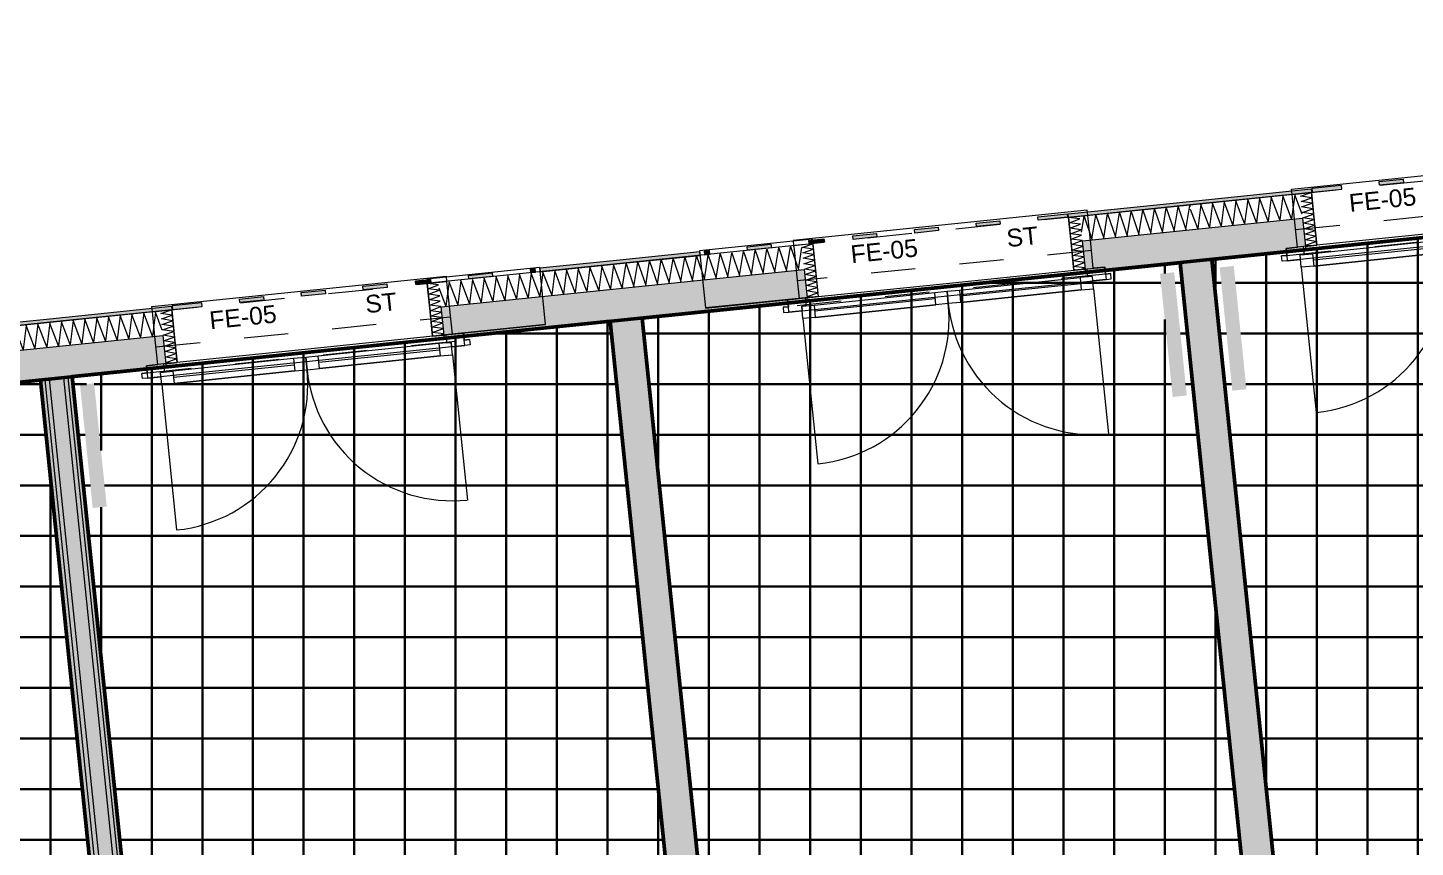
# Model space of a CAD drawing. Header units: metres. Extents: x 399 to 3028, y -427 to 863.
# Drawn here: x 752.63 to 760.46, y -326.1 to -321.47 of the extents above; entities that cross this region are included whole.
import ezdxf

# ---------------------------------------------------------------- set-up
doc = ezdxf.new("R2010")
doc.units = ezdxf.units.M
doc.linetypes.add('IMPORT-Traits plan _6_', pattern=[0.5, 0.25, -0.25])
for name, color, linetype, lineweight in [('01-Dalles_3D_Stylo_No__1', 250, 'Continuous', 9), ('01-Murs LOGTS', 250, 'Continuous', 9), ('01-Murs LOGTS_Stylo_No__1', 250, 'Continuous', 9), ('01-Murs LOGTS_Stylo_No__2', 8, 'Continuous', 9), ('01-Murs_structure', 250, 'Continuous', 9), ('01-Murs_structure_Stylo_No__1', 250, 'Continuous', 9), ('01-Murs_structure_Stylo_No__2', 8, 'Continuous', 9), ('03-Mobilier 3D_3D_Stylo_No__62', 253, 'Continuous', 9), ('06-SHAB pièces 50_Stylo_No__102', 71, 'Continuous', 50), ('AES-Charge', 5, 'Continuous', 35), ('Fenêtres ARCHICAD_Stylo_No__1', 250, 'Continuous', 9), ('Marques de fenêtre ARCHICAD_Stylo_No__1', 250, 'Continuous', 9), ('Plan De Charge - PH R_1_dwg', 8, 'Continuous', 9)]:
    doc.layers.add(name, color=color, linetype=linetype, lineweight=lineweight)
doc.styles.add('Arial', font='arial.ttf', dxfattribs={"height": 0.1})

# ---------------------------------------------------------------- blocks, each defined once
blk = doc.blocks.new('Plan De Charge - PH R_1_dwg__X237-779415-Plan De Charge - PH R_1 1_100')
at = {"layer": '01-Murs_structure_Stylo_No__2'}
blk.add_line((405.838, -322.835), (405.8579, -322.7113), dxfattribs=at)
at = {"layer": '01-Murs_structure_Stylo_No__2', "flags": 128}
for points in [[(405.1749, -322.9033), (405.1967, -322.7671), (405.2412, -322.8965)], [(405.2412, -322.8965), (405.263, -322.7603), (405.3075, -322.8896)], [(405.3075, -322.8896), (405.3293, -322.7534), (405.3738, -322.8828)], [(405.3738, -322.8828), (405.3957, -322.7466), (405.4401, -322.876)], [(405.4401, -322.876), (405.462, -322.7398), (405.5064, -322.8691)], [(405.5064, -322.8691), (405.5283, -322.7329), (405.5728, -322.8623)], [(405.5728, -322.8623), (405.5946, -322.7261), (405.6391, -322.8555)], [(405.6391, -322.8555), (405.6609, -322.7193), (405.7054, -322.8486)], [(405.7054, -322.8486), (405.7272, -322.7124), (405.7717, -322.8418)], [(405.7717, -322.8418), (405.7936, -322.7056), (405.838, -322.835)], [(404.8448, -322.9283), (404.8651, -322.8013), (404.9096, -322.9306), (404.9315, -322.7944), (404.9759, -322.9238)], [(404.9759, -322.9238), (404.9978, -322.7876), (405.0422, -322.917)], [(405.0422, -322.917), (405.0641, -322.7808), (405.1085, -322.9101)], [(405.1085, -322.9101), (405.1304, -322.7739), (405.1749, -322.9033)]]:
    blk.add_lwpolyline(points, dxfattribs=at)
blk = doc.blocks.new('Plan De Charge - PH R_1_dwg__X238-779416-Plan De Charge - PH R_1 1_100')
at = {"layer": '01-Murs_structure_Stylo_No__2', "flags": 128}
for points in [[(407.4372, -322.6236), (407.4514, -322.5348), (407.4959, -322.6642), (407.5178, -322.528), (407.5622, -322.6573)], [(407.5622, -322.6573), (407.5841, -322.5211), (407.6285, -322.6505)], [(407.6285, -322.6505), (407.6504, -322.5143), (407.6949, -322.6437)], [(407.6949, -322.6437), (407.7167, -322.5075), (407.7612, -322.6368)], [(407.7612, -322.6368), (407.783, -322.5006), (407.8275, -322.63)], [(407.8275, -322.63), (407.8493, -322.4938), (407.8938, -322.6232)], [(407.8938, -322.6232), (407.9157, -322.487), (407.9601, -322.6163)], [(407.9601, -322.6163), (407.982, -322.4801), (408.0264, -322.6095)], [(408.0264, -322.6095), (408.0483, -322.4733), (408.05, -322.4783)]]:
    blk.add_lwpolyline(points, dxfattribs=at)
blk = doc.blocks.new('Plan De Charge - PH R_1_dwg__X239-779417-Plan De Charge - PH R_1 1_100')
at = {"layer": '01-Murs_structure_Stylo_No__2', "flags": 128}
for points in [[(407.368, -322.5711), (407.4278, -322.5483), (407.3648, -322.5403)], [(407.3712, -322.6019), (407.431, -322.5791), (407.368, -322.5711)], [(407.3744, -322.6327), (407.4342, -322.6099), (407.3712, -322.6019)], [(407.3775, -322.6635), (407.4374, -322.6407), (407.3744, -322.6327)], [(407.3807, -322.6943), (407.4405, -322.6714), (407.3775, -322.6635)], [(407.3839, -322.7251), (407.4437, -322.7022), (407.3807, -322.6943)], [(407.387, -322.7559), (407.4469, -322.733), (407.3839, -322.7251)], [(407.3902, -322.7866), (407.4501, -322.7638), (407.387, -322.7559)], [(407.4309, -322.8351), (407.4564, -322.8254), (407.3934, -322.8174), (407.4532, -322.7946), (407.3902, -322.7866)]]:
    blk.add_lwpolyline(points, dxfattribs=at)
blk = doc.blocks.new('Plan De Charge - PH R_1_dwg__X240-779418-Plan De Charge - PH R_1 1_100')
at = {"layer": '01-Murs_structure_Stylo_No__2', "flags": 128}
for points in [[(405.9225, -322.72), (405.8593, -322.7099), (405.9194, -322.6893)], [(405.9257, -322.7508), (405.8625, -322.7407), (405.9225, -322.72)], [(405.9289, -322.7816), (405.8656, -322.7715), (405.9257, -322.7508)], [(405.932, -322.8124), (405.8688, -322.8023), (405.9289, -322.7816)], [(405.9352, -322.8432), (405.872, -322.8331), (405.932, -322.8124)], [(405.9384, -322.874), (405.8751, -322.8638), (405.9352, -322.8432)], [(405.9416, -322.9048), (405.8783, -322.8946), (405.9384, -322.874)], [(405.9447, -322.9356), (405.8815, -322.9254), (405.9416, -322.9048)], [(405.9147, -322.9913), (405.8878, -322.987), (405.9479, -322.9664), (405.8847, -322.9562), (405.9447, -322.9356)]]:
    blk.add_lwpolyline(points, dxfattribs=at)
blk = doc.blocks.new('Plan De Charge - PH R_1_dwg_Fenêtre châssis double 22_3-779419-Plan De Charge - PH R_1 1_100')
at = {"layer": 'Fenêtres ARCHICAD_Stylo_No__1', "linetype": 'IMPORT-Traits plan _6_'}
for p, q in [((407.4727, -322.5292), (405.8115, -322.7004)), ((407.4932, -322.7282), (405.832, -322.8993)), ((407.5722, -322.8608), (405.7817, -323.0452))]:
    blk.add_line(p, q, dxfattribs=at)
at = {"layer": 'Fenêtres ARCHICAD_Stylo_No__1'}
for p, q in [((406.7471, -322.9508), (407.4285, -322.8806)), ((407.4321, -322.9154), (406.7507, -322.9856)), ((405.9264, -323.0354), (406.6078, -322.9651)), ((406.6114, -323), (405.93, -323.0702)), ((405.864, -323.1122), (405.9485, -323.9328))]:
    blk.add_line(p, q, dxfattribs=at)
at = {"layer": 'Fenêtres ARCHICAD_Stylo_No__1', "flags": 128}
for points in [[(407.5034, -322.8276), (407.4891, -322.6884), (407.4747, -322.5491), (407.4727, -322.5292), (407.4696, -322.4994), (405.8084, -322.6705), (405.8115, -322.7004), (405.8135, -322.7203), (405.8279, -322.8595), (405.8422, -322.9988)], [(405.7776, -323.0054), (405.8422, -322.9988), (405.7776, -323.0054), (405.7817, -323.0452), (405.7776, -323.0054), (405.8771, -322.9952), (405.8817, -323.04), (405.8568, -323.0425), (405.8594, -323.0674), (405.7848, -323.0751), (407.5753, -322.8906), (407.6051, -322.8875), (407.602, -322.8577), (407.5722, -322.8608), (407.5753, -322.8906), (407.5007, -322.8983), (407.4981, -322.8734), (407.4732, -322.876), (407.4686, -322.8312), (407.5681, -322.821), (407.5722, -322.8608), (407.5681, -322.821), (407.5034, -322.8276), (407.5681, -322.821)], [(405.8771, -322.9952), (406.6728, -322.9132), (407.4686, -322.8312)], [(407.5053, -322.9431), (407.4981, -322.8734), (407.4285, -322.8806), (407.4357, -322.9502), (407.5053, -322.9431), (407.5898, -323.7637)]]:
    blk.add_lwpolyline(points, dxfattribs=at)
for points in [[(407.602, -322.8577), (407.5722, -322.8608)], [(405.9336, -323.105), (406.615, -323.0348), (406.6078, -322.9651), (406.6775, -322.958), (406.6846, -323.0276), (406.615, -323.0348)], [(406.6775, -322.958), (406.7471, -322.9508), (406.7543, -323.0204), (406.6846, -323.0276)], [(406.7543, -323.0204), (407.4357, -322.9502)], [(405.7518, -323.0483), (405.7817, -323.0452), (405.7518, -323.0483), (405.7549, -323.0782), (405.7848, -323.0751), (405.7817, -323.0452)], [(405.8568, -323.0425), (405.9264, -323.0354), (405.9336, -323.105), (405.864, -323.1122)]]:
    blk.add_lwpolyline(points, close=True, dxfattribs=at)
at = {"layer": 'Fenêtres ARCHICAD_Stylo_No__1'}
for centre, start, end in [((405.864, -323.1122), 275.88238, 5.88238), ((407.5053, -322.9431), 185.88238, 275.88238)]:
    blk.add_arc(centre, 0.825, start, end, dxfattribs=at)
blk = doc.blocks.new('Plan De Charge - PH R_1_dwg__X241-779420-Plan De Charge - PH R_1 1_100')
at = {"layer": '01-Murs_structure_Stylo_No__2'}
blk.add_line((401.6601, -323.2654), (401.616, -323.1497), dxfattribs=at)
at = {"layer": '01-Murs_structure_Stylo_No__2', "flags": 128}
for points in [[(402.2465, -323.1765), (402.2078, -323.075), (402.1907, -323.2108), (402.1415, -323.0819), (402.1243, -323.2176)], [(401.7264, -323.2586), (401.6773, -323.1297), (401.6601, -323.2654)], [(401.7928, -323.2518), (401.7436, -323.1229), (401.7264, -323.2586)], [(401.8591, -323.2449), (401.8099, -323.116), (401.7928, -323.2518)], [(401.9254, -323.2381), (401.8762, -323.1092), (401.8591, -323.2449)], [(401.9917, -323.2313), (401.9425, -323.1024), (401.9254, -323.2381)], [(402.058, -323.2244), (402.0089, -323.0955), (401.9917, -323.2313)], [(402.1243, -323.2176), (402.0752, -323.0887), (402.058, -323.2244)]]:
    blk.add_lwpolyline(points, dxfattribs=at)
blk = doc.blocks.new('Plan De Charge - PH R_1_dwg__X242-779421-Plan De Charge - PH R_1 1_100')
at = {"layer": '01-Murs_structure_Stylo_No__2'}
blk.add_line((403.8485, -323.04), (403.8106, -322.9404), dxfattribs=at)
at = {"layer": '01-Murs_structure_Stylo_No__2', "flags": 128}
for points in [[(404.4454, -322.9785), (404.3962, -322.8496), (404.3791, -322.9853)], [(404.5117, -322.9716), (404.4625, -322.8427), (404.4454, -322.9785)], [(404.578, -322.9648), (404.5288, -322.8359), (404.5117, -322.9716)], [(404.6443, -322.958), (404.5952, -322.8291), (404.578, -322.9648)], [(404.7106, -322.9511), (404.6615, -322.8222), (404.6443, -322.958)], [(404.8446, -322.9269), (404.8433, -322.9375), (404.7941, -322.8086), (404.777, -322.9443), (404.7278, -322.8154), (404.7106, -322.9511)], [(403.9149, -323.0331), (403.8657, -322.9042), (403.8485, -323.04)], [(403.9812, -323.0263), (403.932, -322.8974), (403.9149, -323.0331)], [(404.0475, -323.0195), (403.9983, -322.8906), (403.9812, -323.0263)], [(404.1138, -323.0126), (404.0646, -322.8837), (404.0475, -323.0195)], [(404.1801, -323.0058), (404.131, -322.8769), (404.1138, -323.0126)], [(404.2464, -322.999), (404.1973, -322.8701), (404.1801, -323.0058)], [(404.3128, -322.9921), (404.2636, -322.8632), (404.2464, -322.999)], [(404.3791, -322.9853), (404.3299, -322.8564), (404.3128, -322.9921)]]:
    blk.add_lwpolyline(points, dxfattribs=at)
blk = doc.blocks.new('Plan De Charge - PH R_1_dwg__X243-779422-Plan De Charge - PH R_1 1_100')
at = {"layer": '01-Murs_structure_Stylo_No__2', "flags": 128}
for points in [[(402.3017, -323.0931), (402.2385, -323.0829), (402.2985, -323.0623)], [(402.3049, -323.1239), (402.2416, -323.1137), (402.3017, -323.0931)], [(402.308, -323.1547), (402.2448, -323.1445), (402.3049, -323.1239)], [(402.3112, -323.1855), (402.248, -323.1753), (402.308, -323.1547)], [(402.3144, -323.2163), (402.2511, -323.2061), (402.3112, -323.1855)], [(402.3176, -323.247), (402.2543, -323.2369), (402.3144, -323.2163)], [(402.3207, -323.2778), (402.2575, -323.2677), (402.3176, -323.247)], [(402.3239, -323.3086), (402.2607, -323.2985), (402.3207, -323.2778)], [(402.2939, -323.3644), (402.267, -323.3601), (402.3271, -323.3394), (402.2638, -323.3293), (402.3239, -323.3086)]]:
    blk.add_lwpolyline(points, dxfattribs=at)
blk = doc.blocks.new('Plan De Charge - PH R_1_dwg__X244-779423-Plan De Charge - PH R_1 1_100')
at = {"layer": '01-Murs_structure_Stylo_No__2', "flags": 128}
for points in [[(403.7472, -322.9442), (403.807, -322.9213), (403.744, -322.9134)], [(403.7503, -322.975), (403.8102, -322.9521), (403.7472, -322.9442)], [(403.7535, -323.0057), (403.8134, -322.9829), (403.7503, -322.975)], [(403.7567, -323.0365), (403.8165, -323.0137), (403.7535, -323.0057)], [(403.7599, -323.0673), (403.8197, -323.0445), (403.7567, -323.0365)], [(403.763, -323.0981), (403.8229, -323.0753), (403.7599, -323.0673)], [(403.7662, -323.1289), (403.826, -323.1061), (403.763, -323.0981)], [(403.7694, -323.1597), (403.8292, -323.1369), (403.7662, -323.1289)], [(403.8101, -323.2082), (403.8356, -323.1984), (403.7726, -323.1905), (403.8324, -323.1677), (403.7694, -323.1597)]]:
    blk.add_lwpolyline(points, dxfattribs=at)
blk = doc.blocks.new('Plan De Charge - PH R_1_dwg_Fenêtre châssis double 22_3-779424-Plan De Charge - PH R_1 1_100')
at = {"layer": 'Fenêtres ARCHICAD_Stylo_No__1', "linetype": 'IMPORT-Traits plan _6_'}
for p, q in [((402.1907, -323.0734), (403.8519, -322.9023)), ((402.2112, -323.2724), (403.8724, -323.1012)), ((402.1608, -323.4183), (403.9514, -323.2338))]:
    blk.add_line(p, q, dxfattribs=at)
at = {"layer": 'Fenêtres ARCHICAD_Stylo_No__1'}
for p, q in [((403.8076, -323.2536), (403.1263, -323.3239)), ((403.1298, -323.3587), (403.8112, -323.2885)), ((403.8844, -323.3161), (403.969, -324.1368)), ((402.987, -323.3382), (402.3056, -323.4084)), ((402.3092, -323.4432), (402.9906, -323.373))]:
    blk.add_line(p, q, dxfattribs=at)
at = {"layer": 'Fenêtres ARCHICAD_Stylo_No__1', "flags": 128}
for points in [[(402.2214, -323.3718), (402.2071, -323.2326), (402.1927, -323.0933), (402.1907, -323.0734), (402.1876, -323.0436), (403.8488, -322.8724), (403.8519, -322.9023), (403.8539, -322.9222), (403.8683, -323.0614), (403.8826, -323.2007)], [(403.9473, -323.194), (403.8826, -323.2007), (403.9473, -323.194), (403.9514, -323.2338), (403.9473, -323.194), (403.8478, -323.2043), (403.8524, -323.249), (403.8773, -323.2465), (403.8798, -323.2713), (403.9544, -323.2637), (402.1639, -323.4481), (402.1341, -323.4512), (402.131, -323.4214), (402.1608, -323.4183), (402.1639, -323.4481), (402.2385, -323.4404), (402.236, -323.4156), (402.2608, -323.413), (402.2562, -323.3683), (402.1567, -323.3785), (402.1608, -323.4183), (402.1567, -323.3785), (402.2214, -323.3718), (402.1567, -323.3785)], [(403.8478, -323.2043), (403.052, -323.2863), (402.2562, -323.3683)], [(402.2431, -323.4852), (402.236, -323.4156), (402.3056, -323.4084), (402.3128, -323.478), (402.2431, -323.4852), (402.3277, -324.3059)]]:
    blk.add_lwpolyline(points, dxfattribs=at)
for points in [[(403.9812, -323.2307), (403.9514, -323.2338), (403.9812, -323.2307), (403.9843, -323.2606), (403.9544, -323.2637), (403.9514, -323.2338)], [(403.8773, -323.2465), (403.8076, -323.2536), (403.8148, -323.3233), (403.8844, -323.3161)], [(403.0566, -323.331), (402.987, -323.3382), (402.9942, -323.4078), (403.0638, -323.4007)], [(403.8148, -323.3233), (403.1334, -323.3935), (403.1263, -323.3239), (403.0566, -323.331), (403.0638, -323.4007), (403.1334, -323.3935)], [(402.131, -323.4214), (402.1608, -323.4183)], [(402.9942, -323.4078), (402.3128, -323.478)]]:
    blk.add_lwpolyline(points, close=True, dxfattribs=at)
at = {"layer": 'Fenêtres ARCHICAD_Stylo_No__1'}
for centre, start, end in [((402.2431, -323.4852), 275.88238, 5.88238), ((403.8844, -323.3161), 185.88238, 275.88238)]:
    blk.add_arc(centre, 0.825, start, end, dxfattribs=at)
blk = doc.blocks.new('Plan De Charge - PH R_1_dwg__X249-779430-Plan De Charge - PH R_1 1_100')
at = {"layer": '01-Murs_structure_Stylo_No__2'}
blk.add_line((408.0927, -322.6027), (408.0517, -322.4952), dxfattribs=at)
at = {"layer": '01-Murs_structure_Stylo_No__2', "flags": 128}
for points in [[(408.2917, -322.5822), (408.2425, -322.4533), (408.2254, -322.589)], [(408.358, -322.5753), (408.3088, -322.4465), (408.2917, -322.5822)], [(408.4243, -322.5685), (408.3752, -322.4396), (408.358, -322.5753)], [(408.4906, -322.5617), (408.4415, -322.4328), (408.4243, -322.5685)], [(408.557, -322.5549), (408.5078, -322.426), (408.4906, -322.5617)], [(408.6823, -322.5221), (408.6404, -322.4123), (408.6233, -322.548), (408.5741, -322.4191), (408.557, -322.5549)], [(408.1591, -322.5958), (408.1099, -322.467), (408.0927, -322.6027)], [(408.2254, -322.589), (408.1762, -322.4601), (408.1591, -322.5958)]]:
    blk.add_lwpolyline(points, dxfattribs=at)
blk = doc.blocks.new('Plan De Charge - PH R_1_dwg__X251-779432-Plan De Charge - PH R_1 1_100')
at = {"layer": '01-Murs_structure_Stylo_No__2', "flags": 128}
for points in [[(408.7366, -322.4301), (408.6733, -322.42), (408.7334, -322.3993)], [(408.7398, -322.4609), (408.6765, -322.4508), (408.7366, -322.4301)], [(408.7429, -322.4917), (408.6797, -322.4815), (408.7398, -322.4609)], [(408.7461, -322.5225), (408.6829, -322.5123), (408.7429, -322.4917)], [(408.7493, -322.5533), (408.686, -322.5431), (408.7461, -322.5225)], [(408.7524, -322.5841), (408.6892, -322.5739), (408.7493, -322.5533)], [(408.7556, -322.6149), (408.6924, -322.6047), (408.7524, -322.5841)], [(408.7588, -322.6456), (408.6955, -322.6355), (408.7556, -322.6149)], [(408.7288, -322.7014), (408.7019, -322.6971), (408.762, -322.6764), (408.6987, -322.6663), (408.7588, -322.6456)]]:
    blk.add_lwpolyline(points, dxfattribs=at)
blk = doc.blocks.new('Plan De Charge - PH R_1_dwg_Fenêtre châssis double 22_3-779434-Plan De Charge - PH R_1 1_100')
at = {"layer": 'Fenêtres ARCHICAD_Stylo_No__1', "linetype": 'IMPORT-Traits plan _6_'}
for p, q in [((408.6255, -322.4104), (410.2868, -322.2393)), ((408.646, -322.6094), (410.3073, -322.4382)), ((408.5957, -322.7553), (410.3863, -322.5708))]:
    blk.add_line(p, q, dxfattribs=at)
at = {"layer": 'Fenêtres ARCHICAD_Stylo_No__1'}
for p, q in [((410.2425, -322.5907), (409.5611, -322.6609)), ((409.4219, -322.6752), (408.7405, -322.7454)), ((409.5647, -322.6957), (410.2461, -322.6255)), ((410.3193, -322.6531), (410.4039, -323.4738)), ((408.7441, -322.7802), (409.4255, -322.71))]:
    blk.add_line(p, q, dxfattribs=at)
at = {"layer": 'Fenêtres ARCHICAD_Stylo_No__1', "flags": 128}
for points in [[(408.6563, -322.7089), (408.6419, -322.5696), (408.6276, -322.4303), (408.6255, -322.4104), (408.6225, -322.3806), (410.2837, -322.2094), (410.2868, -322.2393), (410.2888, -322.2592), (410.3032, -322.3984), (410.3175, -322.5377)], [(410.3822, -322.531), (410.3175, -322.5377), (410.3822, -322.531), (410.3863, -322.5708), (410.3822, -322.531), (410.2827, -322.5413), (410.2873, -322.5861), (410.3122, -322.5835), (410.3147, -322.6084), (410.3893, -322.6007), (408.5988, -322.7852), (408.569, -322.7882), (408.5659, -322.7584), (408.5957, -322.7553), (408.5988, -322.7852), (408.6734, -322.7775), (408.6709, -322.7526), (408.6957, -322.75), (408.6911, -322.7053), (408.5916, -322.7155), (408.5957, -322.7553), (408.5916, -322.7155), (408.6563, -322.7089), (408.5916, -322.7155)], [(410.2827, -322.5413), (409.4869, -322.6233), (408.6911, -322.7053)], [(408.678, -322.8222), (408.6709, -322.7526), (408.7405, -322.7454), (408.7477, -322.8151), (408.678, -322.8222), (408.7626, -323.6429)]]:
    blk.add_lwpolyline(points, dxfattribs=at)
for points in [[(410.3122, -322.5835), (410.2425, -322.5907), (410.2497, -322.6603), (410.3193, -322.6531)], [(410.4161, -322.5678), (410.3863, -322.5708), (410.4161, -322.5678), (410.4192, -322.5976), (410.3893, -322.6007), (410.3863, -322.5708)], [(409.4915, -322.668), (409.4219, -322.6752), (409.4291, -322.7448), (409.4987, -322.7377)], [(410.2497, -322.6603), (409.5683, -322.7305), (409.5611, -322.6609), (409.4915, -322.668), (409.4987, -322.7377), (409.5683, -322.7305)], [(408.5659, -322.7584), (408.5957, -322.7553)], [(409.4291, -322.7448), (408.7477, -322.8151)]]:
    blk.add_lwpolyline(points, close=True, dxfattribs=at)
at = {"layer": 'Fenêtres ARCHICAD_Stylo_No__1'}
for centre, start, end in [((408.678, -322.8222), 275.88238, 5.88238), ((410.3193, -322.6531), 185.88238, 275.88238)]:
    blk.add_arc(centre, 0.825, start, end, dxfattribs=at)
blk = doc.blocks.new('Plan De Charge - PH R_1_dwg__X254-779436-Plan De Charge - PH R_1 1_100')
at = {"layer": '01-Murs_structure_Stylo_No__2', "flags": 128}
for points in [[(401.3949, -323.2928), (401.3457, -323.1639), (401.3286, -323.2996)], [(401.4612, -323.2859), (401.412, -323.157), (401.3949, -323.2928)], [(401.5275, -323.2791), (401.4783, -323.1502), (401.4612, -323.2859)], [(401.616, -323.1497), (401.611, -323.1365), (401.5938, -323.2723), (401.5446, -323.1434), (401.5275, -323.2791)], [(401.1296, -323.3201), (401.0804, -323.1912), (401.0633, -323.3269), (401.0141, -323.198), (400.997, -323.3338), (400.9478, -323.2049), (400.9307, -323.3406), (400.8815, -323.2117), (400.8643, -323.3474), (400.8152, -323.2185), (400.798, -323.3542), (400.7489, -323.2254), (400.7317, -323.3611), (400.6825, -323.2322), (400.6654, -323.3679), (400.6162, -323.239), (400.6016, -323.3546)], [(401.1959, -323.3133), (401.1467, -323.1844), (401.1296, -323.3201)], [(401.2622, -323.3064), (401.2131, -323.1775), (401.1959, -323.3133)], [(401.3286, -323.2996), (401.2794, -323.1707), (401.2622, -323.3064)]]:
    blk.add_lwpolyline(points, dxfattribs=at)
blk = doc.blocks.new('Plan De Charge - PH R_1_dwg-779150-Plan De Charge - PH R_1 1_100')
at = {"layer": '01-Murs LOGTS', "lineweight": 35}
for color, points in [(18, [(408.6602, -329.2599), (408.8392, -329.2414), (408.1726, -322.7778), (407.9937, -322.7972), (408.6598, -329.2566)]), (18, [(405.4428, -329.5917), (405.6218, -329.5732), (405.5478, -328.8553), (405.4586, -328.8645), (405.4504, -328.7653), (405.5376, -328.7563), (404.9553, -323.1103), (404.7762, -323.1287), (405.3584, -328.7735), (405.4464, -328.7644), (405.4546, -328.8636), (405.3687, -328.8735), (405.4424, -329.5884)]), (10, [(402.2254, -329.9235), (402.25, -329.9184), (401.5836, -323.4573), (401.5588, -323.4602), (402.2251, -329.9209)]), (10, [(402.2502, -329.9209), (402.2751, -329.9184), (401.6085, -323.4548), (401.5837, -323.4577), (402.25, -329.9184)]), (10, [(402.3547, -329.9102), (402.3795, -329.9076), (401.7129, -323.444), (401.6881, -323.4469), (402.3544, -329.9076)]), (10, [(402.3795, -329.9076), (402.4044, -329.905), (401.7378, -323.4414), (401.7132, -323.4466), (402.3792, -329.9044)])]:
    blk.add_hatch(color=color, dxfattribs=at).paths.add_polyline_path(points)
at = {"layer": '01-Murs LOGTS_Stylo_No__2'}
h = blk.add_hatch(dxfattribs=at)
h.set_pattern_fill('FP_66', color=256, style=0, pattern_type=2)
h.set_pattern_definition([(5.888, (-84.054, 39.28), (-0.0053343786, 0.051725665), [0.03, -0.06]), (5.888, (-84.011, 39.311), (-0.0053343786, 0.051725665), [0.03, -0.06]), (65.888, (-84.024, 39.283), (-0.047462929, 0.021243125), [0.03, -0.06]), (65.888, (-84.029, 39.335), (-0.047462929, 0.021243125), [0.03, -0.06]), (125.888, (-84.054, 39.28), (0.0421285505, 0.03048254), [0.03, -0.06]), (125.888, (-84.059, 39.332), (0.0421285505, 0.03048254), [0.03, -0.06])])
h.paths.add_polyline_path([(402.2751, -329.9184), (402.3544, -329.9076), (401.6881, -323.4466), (401.6088, -323.4573), (402.2748, -329.9152)])
at = {"layer": '01-Murs_structure', "lineweight": 35}
for color, points in [(10, [(408.0491, -322.4698), (408.7348, -322.3992), (408.7327, -322.3793), (408.0471, -322.4499)]), (10, [(408.7398, -322.3974), (408.9062, -322.3803), (408.9041, -322.3604), (408.7378, -322.3776)]), (10, [(409.1201, -322.3583), (409.2543, -322.3444), (409.2523, -322.3246), (409.118, -322.3384)]), (10, [(407.3634, -322.5405), (408.0491, -322.4698), (408.0471, -322.4499), (407.3614, -322.5206)]), (10, [(407.1918, -322.5569), (407.3582, -322.5398), (407.3561, -322.5199), (407.1898, -322.5371)]), (10, [(406.4955, -322.6287), (406.6298, -322.6148), (406.6277, -322.595), (406.4934, -322.6088)]), (10, [(406.8437, -322.5928), (406.9779, -322.579), (406.9759, -322.5591), (406.8416, -322.5729)]), (18, [(407.4607, -322.8521), (408.0817, -322.7856), (408.0635, -322.6091), (407.4423, -322.6731), (407.4605, -322.8497)]), (18, [(408.0818, -322.7872), (408.7028, -322.7215), (408.6847, -322.5451), (408.0635, -322.6091), (408.0817, -322.7856)]), (10, [(405.5513, -322.726), (405.6856, -322.7121), (405.6835, -322.6923), (405.5492, -322.7061)]), (10, [(405.8994, -322.6901), (405.9229, -322.6877), (405.9209, -322.6678), (405.8974, -322.6702)]), (10, [(405.9301, -322.6869), (405.9848, -322.6813), (405.9828, -322.6614), (405.9281, -322.6671)]), (10, [(406.1473, -322.6645), (406.2816, -322.6507), (406.2796, -322.6308), (406.1453, -322.6447)]), (10, [(404.8317, -322.8013), (405.2833, -322.7548), (405.2812, -322.7349), (404.8296, -322.7814)]), (10, [(405.3087, -322.751), (405.3374, -322.748), (405.3354, -322.7281), (405.3066, -322.7311)]), (10, [(404.3257, -322.8522), (404.3544, -322.8493), (404.3524, -322.8294), (404.3236, -322.8324)]), (10, [(404.3801, -322.8478), (404.8317, -322.8013), (404.8296, -322.7814), (404.378, -322.8279)]), (18, [(404.8645, -323.1196), (405.8888, -323.0117), (405.8706, -322.835), (404.846, -322.9406), (404.8644, -323.119)]), (10, [(403.3815, -322.9495), (403.5158, -322.9357), (403.5137, -322.9158), (403.3794, -322.9296)]), (10, [(403.6783, -322.9189), (403.733, -322.9133), (403.7309, -322.8934), (403.6763, -322.8991)]), (10, [(403.7402, -322.9125), (403.7637, -322.9101), (403.7616, -322.8903), (403.7382, -322.8927)]), (10, [(403.9775, -322.8881), (404.1118, -322.8743), (404.1098, -322.8544), (403.9755, -322.8682)]), (10, [(402.6852, -323.0212), (402.8195, -323.0074), (402.8174, -322.9875), (402.6831, -323.0014)]), (10, [(403.0333, -322.9854), (403.1676, -322.9715), (403.1656, -322.9517), (403.0313, -322.9655)]), (18, [(403.8399, -323.2252), (404.8642, -323.1174), (404.846, -322.9406), (403.8214, -323.0461), (403.8397, -323.2231)]), (10, [(401.6142, -323.1328), (402.2999, -323.0622), (402.2979, -323.0423), (401.6122, -323.1129)]), (10, [(402.3049, -323.0604), (402.4713, -323.0433), (402.4693, -323.0234), (402.3029, -323.0406)]), (10, [(401.1626, -323.1793), (401.6142, -323.1328), (401.6122, -323.1129), (401.1606, -323.1594)]), (18, [(401.647, -323.4508), (402.268, -323.3852), (402.2498, -323.2081), (401.6286, -323.2721), (401.6468, -323.4492)]), (18, [(400.6225, -323.5567), (401.6468, -323.4492), (401.6286, -323.2721), (400.604, -323.3776), (400.6223, -323.5549)])]:
    blk.add_hatch(color=color, dxfattribs=at).paths.add_polyline_path(points)
at = {"layer": '03-Mobilier 3D_3D_Stylo_No__62', "lineweight": 35}
for points in [[(407.9518, -323.5549), (408.0314, -323.5467), (407.9596, -322.8504), (407.8801, -322.8586)], [(408.2885, -323.5193), (408.3681, -323.5111), (408.2964, -322.8148), (408.2168, -322.823)], [(401.8536, -324.1819), (401.9332, -324.1737), (401.8615, -323.4774), (401.7819, -323.4856), (401.8222, -323.8775)]]:
    blk.add_hatch(color=43, dxfattribs=at).paths.add_polyline_path(points)
at = {"layer": 'AES-Charge'}
h = blk.add_hatch(dxfattribs=at)
h.set_pattern_fill('FP_93', color=1, style=0, pattern_type=2)
h.set_pattern_definition([(0, (46.337, 45.172), (0, 0.286), []), (90, (46.337, 45.172), (-0.286, 2e-17), [])])
h.paths.add_polyline_path([(399.8257, -330.1678), (400.6443, -330.0833), (400.5521, -329.1936), (400.6018, -329.1884), (400.6323, -329.4844), (400.9297, -329.4538), (400.9912, -330.0475), (402.2248, -329.9184), (401.5588, -323.4602), (398.8685, -323.7378), (399.0829, -325.8167), (398.7348, -325.8526), (398.9261, -327.7071), (400.0625, -327.59), (399.9959, -326.9435), (400.6635, -326.8747), (400.6687, -326.9244), (400.0508, -326.9881), (400.1759, -328.2028), (400.7938, -328.1391), (400.7989, -328.1889), (400.502, -328.2195), (400.5127, -328.323), (400.4629, -328.3281), (400.4523, -328.2246), (400.1313, -328.2577), (400.0676, -327.6398), (398.9312, -327.7569), (399.1052, -329.4191), (399.7418, -329.3535), (399.8108, -330.023)])
h.paths.add_polyline_path([(399.1748, -330.1673), (399.1782, -330.1668), (399.1167, -329.5701), (399.111, -329.5707), (399.1748, -330.1668)])
h.paths.add_polyline_path([(400.7389, -330.0264), (400.9364, -330.006), (400.8851, -329.5087), (400.6877, -329.529), (400.7386, -330.023)])
h.paths.add_polyline_path([(402.4041, -329.9018), (403.6358, -329.7748), (403.5746, -329.1798), (403.8715, -329.1492), (403.841, -328.8532), (403.8907, -328.8481), (403.9827, -329.739), (404.8005, -329.6546), (404.7166, -328.8395), (405.3582, -328.7712), (404.7762, -323.1287), (401.7381, -323.444), (402.3795, -329.6639)])
h.paths.add_polyline_path([(403.6806, -329.7218), (403.8781, -329.7014), (403.8269, -329.2041), (403.6294, -329.2244), (403.673, -329.6477)])
h.paths.add_polyline_path([(404.8995, -329.6444), (405.4424, -329.5884), (405.4417, -329.5817), (404.8988, -329.6376), (404.8988, -329.6376)])
h.paths.add_polyline_path([(405.6215, -329.57), (406.1631, -329.5141), (406.1612, -329.5076), (405.6208, -329.5633)])
h.paths.add_polyline_path([(406.2621, -329.5039), (407.0801, -329.4195), (406.9885, -328.5302), (407.0382, -328.5251), (407.0687, -328.8211), (407.3656, -328.7905), (407.4272, -329.3837), (408.6598, -329.2566), (407.9936, -322.7972), (404.9553, -323.1103), (405.5376, -328.7563), (406.1782, -328.6903), (406.2472, -329.3594)])
h.paths.add_polyline_path([(407.1749, -329.3631), (407.3723, -329.3427), (407.321, -328.8454), (407.1236, -328.8657), (407.1745, -329.3594)])
h.paths.add_polyline_path([(408.8389, -329.2381), (410.0706, -329.111), (410.0095, -328.5172), (410.3064, -328.4866), (410.2759, -328.1907), (410.3257, -328.1855), (410.4176, -329.0753), (411.2353, -328.9909), (411.1515, -328.177), (411.7931, -328.1083), (411.211, -322.4658), (408.1727, -322.7788), (408.8098, -328.9558)])
h.paths.add_polyline_path([(410.1156, -329.0592), (410.313, -329.0389), (410.2618, -328.5415), (410.0643, -328.5618), (410.1043, -328.9496)])
h.paths.add_polyline_path([(411.3343, -328.9807), (411.3359, -328.9805), (411.3311, -328.9496)])
h.paths.add_polyline_path([(412.5975, -328.8504), (412.5979, -328.8477), (412.597, -328.8454)])
h.paths.add_polyline_path([(412.6971, -328.8401), (413.5152, -328.7558), (413.4235, -327.8663), (413.4732, -327.8612), (413.5037, -328.1572), (413.8006, -328.1265), (413.8622, -328.72), (415.0898, -328.592), (414.6381, -324.2123), (414.29, -324.2456), (414.0758, -322.1706), (413.8956, -322.1892), (413.8936, -322.1862), (412.3236, -322.3481), (412.3219, -322.3513), (411.3903, -322.4486), (411.9724, -328.0924), (412.6134, -328.0283), (412.686, -328.7321)])
h.paths.add_polyline_path([(413.6099, -328.6991), (413.8073, -328.6788), (413.756, -328.1814), (413.5586, -328.2018), (413.6078, -328.6789)])
h.paths.add_polyline_path([(411.8915, -328.2007), (411.8936, -328.2005), (411.8812, -328.1018), (411.8813, -328.1018), (411.8896, -328.1818)])
h.paths.add_polyline_path([(403.7519, -327.9878), (403.7412, -327.8842), (403.4443, -327.9148), (403.4392, -327.8651), (404.0571, -327.8015), (403.932, -326.5867), (403.3141, -326.6503), (403.309, -326.6006), (403.9766, -326.5319), (404.0432, -327.1784), (405.1805, -327.0613), (405.1856, -327.1111), (404.0483, -327.2282), (404.1119, -327.8461), (403.791, -327.8791), (403.8016, -327.9827)])
h.paths.add_polyline_path([(406.8993, -327.6648), (406.8886, -327.5613), (406.5676, -327.5944), (406.5039, -326.9765), (405.3666, -327.0937), (405.3615, -327.044), (406.4988, -326.9267), (406.4321, -326.2802), (407.0998, -326.2114), (407.1049, -326.2611), (406.487, -326.3248), (406.6122, -327.5395), (407.2301, -327.4758), (407.2352, -327.5256), (406.9383, -327.5562), (406.949, -327.6597)])
h.paths.add_polyline_path([(410.1868, -327.3252), (410.1762, -327.2217), (409.8792, -327.2523), (409.8741, -327.2025), (410.492, -327.1389), (410.3669, -325.9242), (409.749, -325.9878), (409.7439, -325.938), (410.4115, -325.8693), (410.4781, -326.5159), (411.6154, -326.3988), (411.6205, -326.4485), (410.4832, -326.5656), (410.5469, -327.1835), (410.2259, -327.2166), (410.2366, -327.3201)])
h.paths.add_polyline_path([(413.3342, -327.0009), (413.3235, -326.8973), (413.0026, -326.9304), (412.9388, -326.3126), (411.8016, -326.4298), (411.7964, -326.3801), (412.9337, -326.2628), (412.867, -325.6163), (413.5347, -325.5474), (413.5398, -325.5971), (412.9219, -325.6609), (413.0472, -326.8756), (413.6651, -326.8119), (413.6702, -326.8616), (413.3733, -326.8922), (413.3839, -326.9958)])
h.paths.add_polyline_path([(398.7114, -325.6941), (398.7137, -325.6934), (398.7113, -325.6934)])
h.paths.add_polyline_path([(398.6878, -325.4652), (398.6901, -325.4649), (398.6871, -325.4583)])
h.paths.add_polyline_path([(398.6058, -324.6694), (398.608, -324.6691), (398.6051, -324.6626)])
h.paths.add_polyline_path([(398.984, -324.4791), (398.9141, -323.7826), (398.9918, -323.7746), (399.0636, -324.4709)])
h.paths.add_polyline_path([(401.8536, -324.1819), (401.7819, -323.4856), (401.8615, -323.4774), (401.9332, -324.1737)])
h.paths.add_polyline_path([(398.4951, -323.5949), (398.4972, -323.5947), (398.4894, -323.5396)])
h.paths.add_polyline_path([(407.9518, -323.5549), (407.8801, -322.8586), (407.9598, -322.8521), (408.0314, -323.5467), (407.9936, -323.5506)])
h.paths.add_polyline_path([(408.2885, -323.5193), (408.2168, -322.823), (408.2964, -322.8148), (408.3681, -323.5111)])
h.paths.add_polyline_path([(398.4787, -323.4358), (398.4808, -323.4355), (398.4723, -323.3738)])
h.paths.add_polyline_path([(414.0387, -322.9268), (413.9668, -322.2305), (414.0464, -322.2223), (414.1182, -322.9186), (414.0803, -322.9225)])
h.paths.add_polyline_path([(398.0666, -319.4354), (398.0682, -319.4352), (398.0574, -319.3461)])
h.paths.add_polyline_path([(398.0411, -319.1881), (398.0428, -319.188), (398.0331, -319.1101)])
h.paths.add_polyline_path([(398.0124, -318.9096), (398.014, -318.9095), (398.0044, -318.8316)])
h.paths.add_polyline_path([(397.9837, -318.6311), (397.9853, -318.6309), (397.9757, -318.5531)])
h.paths.add_polyline_path([(397.955, -318.3525), (397.9566, -318.3524), (397.947, -318.2745)])
h.paths.add_polyline_path([(397.9263, -318.074), (397.9279, -318.0739), (397.9183, -317.996)])
h.paths.add_polyline_path([(397.8976, -317.7955), (397.8991, -317.7954), (397.8896, -317.7175)])
h.paths.add_polyline_path([(397.8689, -317.517), (397.8704, -317.5168), (397.8609, -317.439)])
h.paths.add_polyline_path([(397.8402, -317.2384), (397.8417, -317.2383), (397.8322, -317.1604)])
h.paths.add_polyline_path([(397.8115, -316.9599), (397.813, -316.9598), (397.8056, -316.9026)])
h.paths.add_polyline_path([(397.7828, -316.6814), (397.7842, -316.6813), (397.7748, -316.6034)])
h.paths.add_polyline_path([(397.7541, -316.4029), (397.7555, -316.4028), (397.7461, -316.3249)])
h.paths.add_polyline_path([(397.7254, -316.1243), (397.7268, -316.1242), (397.7174, -316.0463)])
h.paths.add_polyline_path([(397.6967, -315.8458), (397.6981, -315.8457), (397.6887, -315.7678)])
h.paths.add_polyline_path([(397.668, -315.5673), (397.6693, -315.5672), (397.66, -315.4893)])
h.paths.add_polyline_path([(397.6393, -315.2888), (397.6406, -315.2887), (397.6313, -315.2108)])
h.paths.add_polyline_path([(397.6106, -315.0102), (397.6119, -315.0101), (397.6026, -314.9322)])
h.paths.add_polyline_path([(397.1515, -310.5535), (397.1523, -310.5534), (397.1493, -310.5326)])
h.paths.add_polyline_path([(397.1228, -310.2749), (397.1235, -310.2748), (397.118, -310.229)])
h.paths.add_polyline_path([(397.0941, -309.9964), (397.0948, -309.9963), (397.086, -309.9183)])
h.paths.add_polyline_path([(397.0654, -309.7179), (397.0661, -309.7178), (397.0598, -309.6633)])
h.paths.add_polyline_path([(397.0367, -309.4394), (397.0374, -309.4393), (397.0286, -309.3613)])
h.paths.add_polyline_path([(397.008, -309.1608), (397.0086, -309.1607), (397.0048, -309.1299)])
h.paths.add_polyline_path([(396.8613, -307.7372), (396.8618, -307.7372), (396.861, -307.7342)])
h.paths.add_polyline_path([(396.5909, -305.1127), (396.5909, -305.11), (396.5906, -305.11)])
h.paths.add_polyline_path([(396.9105, -304.7525), (399.6009, -304.4754), (398.9348, -298.017), (398.905, -298.02), (398.9046, -298.0169), (397.9696, -298.1134), (397.9699, -298.1165), (397.7001, -298.1443), (397.7614, -298.7384), (397.4639, -298.7691), (397.4944, -299.0651), (397.4447, -299.0702), (397.3532, -298.1801), (396.5349, -298.2645), (396.6188, -299.0788), (395.9805, -299.1449), (396.1519, -300.8071), (397.2872, -300.6901), (397.2236, -300.0722), (397.5445, -300.0392), (397.5339, -299.9356), (397.5836, -299.9305), (397.5943, -300.034), (397.8912, -300.0035), (397.8963, -300.0532), (397.2784, -300.1169), (397.4036, -301.3316), (398.0215, -301.2679), (398.0266, -301.3177), (397.359, -301.3864), (397.2923, -300.7399), (396.157, -300.8571), (396.3486, -302.7081), (396.689, -302.673), (396.6897, -302.6794), (396.6967, -302.6787), (396.9104, -304.7515)])
h.paths.add_polyline_path([(396.9425, -304.7017), (396.8708, -304.0053), (396.9504, -303.9971), (397.0221, -304.6935)])
h.paths.add_polyline_path([(396.5479, -304.6948), (396.5481, -304.6948), (396.5472, -304.6881)])
h.paths.add_polyline_path([(399.7799, -304.457), (402.8183, -304.1441), (402.237, -298.5014), (401.5939, -298.5677), (401.5097, -297.7514), (400.6917, -297.8358), (400.7836, -298.7277), (400.7339, -298.7328), (400.7034, -298.4368), (400.4065, -298.4674), (400.3449, -297.8715), (400.0787, -297.899), (400.0784, -297.8959), (399.1434, -297.9923), (399.1437, -297.9954), (399.1141, -298.0011), (399.7769, -304.4272)])
h.paths.add_polyline_path([(399.8125, -304.4075), (399.7407, -303.7112), (399.8203, -303.703), (399.8921, -304.3993), (399.8147, -304.4073)])
h.paths.add_polyline_path([(402.9974, -304.1257), (406.0358, -303.8128), (405.3696, -297.3533), (405.3398, -297.3564), (405.3395, -297.3534), (404.4044, -297.4498), (404.4048, -297.4529), (404.136, -297.4806), (404.1973, -298.0756), (403.9004, -298.1061), (403.9308, -298.4021), (403.8811, -298.4072), (403.7892, -297.5163), (402.9713, -297.6007), (403.0553, -298.4158), (402.4159, -298.4816), (402.5872, -300.1442), (403.7235, -300.0272), (403.6599, -299.4093), (403.9809, -299.3762), (403.9702, -299.2727), (404.02, -299.2676), (404.0306, -299.3711), (404.3275, -299.3405), (404.3327, -299.3903), (403.7148, -299.4539), (403.8398, -300.6686), (404.4577, -300.605), (404.4629, -300.6547), (403.7952, -300.7235), (403.7287, -300.0769), (402.5923, -300.194), (402.99, -304.0535)])
h.paths.add_polyline_path([(396.4556, -303.7995), (396.4557, -303.7995), (396.4549, -303.793)])
h.paths.add_polyline_path([(406.2149, -303.7944), (409.2531, -303.48), (408.6713, -297.8387), (408.8506, -297.8228), (409.0218, -299.4821), (410.1587, -299.3651), (410.0951, -298.7472), (410.416, -298.7142), (410.4054, -298.6106), (410.4551, -298.6055), (410.4658, -298.709), (410.7627, -298.6785), (410.7678, -298.7282), (410.1499, -298.7918), (410.275, -300.0066), (410.8929, -299.943), (410.898, -299.9927), (410.2303, -300.0614), (410.1638, -299.4148), (409.0269, -299.5319), (409.4327, -303.463), (412.1163, -303.1866), (411.9022, -301.1069), (412.2511, -301.0709), (411.7996, -296.6902), (411.6759, -296.7006), (411.6758, -296.7), (410.7408, -296.7969), (410.7411, -296.7994), (410.5711, -296.8169), (410.6325, -297.4135), (410.3356, -297.4441), (410.366, -297.7401), (410.3163, -297.7452), (410.2244, -296.8527), (409.4065, -296.9385), (409.4885, -297.7539), (408.7606, -297.8288), (408.7524, -297.7297), (408.7484, -297.7301), (408.7566, -297.8292), (408.0287, -297.9043), (407.9445, -297.0878), (407.1265, -297.1722), (407.2185, -298.0643), (407.1688, -298.0694), (407.1382, -297.7734), (406.8413, -297.804), (406.7798, -297.2079), (406.5136, -297.2354), (406.5133, -297.2324), (405.5487, -297.3349), (406.2118, -303.7651)])
h.paths.add_polyline_path([(405.9104, -303.778), (405.8387, -303.0817), (405.9183, -303.0735), (405.99, -303.7698)])
h.paths.add_polyline_path([(406.2473, -303.7441), (406.1755, -303.0478), (406.2551, -303.0396), (406.3269, -303.7359)])
h.paths.add_polyline_path([(411.9974, -303.1518), (411.9257, -302.4555), (412.0053, -302.4473), (412.077, -303.1436), (412.0726, -303.1441)])
h.paths.add_polyline_path([(396.3726, -302.9936), (396.3726, -302.9936), (396.3719, -302.987)])
h.paths.add_polyline_path([(400.6724, -301.0466), (400.6672, -300.9968), (401.2851, -300.9331), (401.1599, -299.7184), (400.542, -299.7821), (400.5369, -299.7324), (400.8338, -299.7018), (400.8231, -299.5982), (400.8729, -299.5931), (400.8835, -299.6966), (401.2045, -299.6636), (401.2682, -300.2814), (402.4055, -300.1642), (402.4106, -300.2139), (401.2733, -300.3312), (401.34, -300.9777), (400.7324, -301.0404)])
h.paths.add_polyline_path([(407.1072, -300.3832), (407.1021, -300.3334), (407.72, -300.2697), (407.5947, -299.055), (406.9769, -299.1187), (406.9717, -299.069), (407.2686, -299.0384), (407.258, -298.9348), (407.3077, -298.9297), (407.3184, -299.0332), (407.6394, -299.0001), (407.703, -299.618), (408.8403, -299.5008), (408.8455, -299.5505), (407.7082, -299.6678), (407.7748, -300.3143), (407.4999, -300.3427)])
h.paths.add_polyline_path([(395.9612, -299.0039), (395.9658, -299.0034), (395.9043, -298.4066), (395.8996, -298.4071), (395.9611, -299.0034)])
h.paths.add_polyline_path([(397.509, -298.7142), (397.7065, -298.6938), (397.6553, -298.1965), (397.4578, -298.2168), (397.498, -298.6065)])
h.paths.add_polyline_path([(401.6827, -298.4585), (402.2268, -298.4024), (402.1526, -297.682), (401.6087, -297.741), (401.6088, -297.7418), (402.1524, -297.6858), (402.2261, -298.4011), (401.6825, -298.4571)])
h.paths.add_polyline_path([(400.4511, -298.4126), (400.6485, -298.3922), (400.5973, -297.8949), (400.3998, -297.9152), (400.4423, -298.3277)])
h.paths.add_polyline_path([(402.9461, -298.3269), (402.8721, -297.6088), (402.8724, -297.6116), (402.8911, -297.7937)])
h.paths.add_polyline_path([(403.945, -298.0513), (404.1424, -298.031), (404.0912, -297.5336), (403.8938, -297.5539), (403.9308, -297.914)])
h.paths.add_polyline_path([(406.8859, -297.7492), (407.0834, -297.7288), (407.0321, -297.2315), (406.8347, -297.2518), (406.8413, -297.3165)])
h.paths.add_polyline_path([(408.1128, -297.7491), (408.0438, -297.0792), (408.975, -296.9815), (408.9747, -296.9786), (408.3779, -297.0403), (408.3782, -297.0431), (408.0438, -297.0797), (408.1005, -297.6298)])
h.paths.add_polyline_path([(410.3802, -297.3892), (410.5776, -297.3689), (410.5264, -296.8715), (410.329, -296.8919), (410.366, -297.2518)])
at = {"color": 8, "lineweight": 9, "flags": 128}
for points in [[(405.9184, -322.6642), (405.2807, -322.7299), (405.3139, -323.0522), (405.9516, -322.9865)], [(404.3775, -322.823), (403.7399, -322.8887), (403.7731, -323.211), (404.4107, -323.1453)], [(405.314, -323.0532), (405.9517, -322.9875), (405.9516, -322.9865), (405.3139, -323.0522)], [(403.7732, -323.212), (404.4108, -323.1463), (404.4107, -323.1453), (403.7731, -323.211)]]:
    blk.add_lwpolyline(points, close=True, dxfattribs=at)
at = {"layer": '01-Dalles_3D_Stylo_No__1', "flags": 128}
blk.add_lwpolyline([(398.7348, -325.8526), (398.9363, -327.8064), (398.9848, -328.2761), (399.1129, -329.5187), (399.1377, -329.7588), (399.187, -330.2368), (399.286, -330.2266), (399.8462, -330.1689), (404.7836, -329.6597), (405.3438, -329.6019), (405.7208, -329.563), (406.281, -329.5052), (411.2184, -328.996), (411.7786, -328.9383), (412.1556, -328.8994), (412.7159, -328.8416), (415.095, -328.5962), (414.6428, -324.2118), (414.2947, -324.2477), (414.0803, -322.1685), (398.8685, -323.7374), (399.0829, -325.8167)], close=True, dxfattribs=at)
at = {"layer": '01-Murs LOGTS_Stylo_No__1'}
for p, q in [((401.5836, -323.4573), (402.2502, -329.9209)), ((401.6085, -323.4548), (402.2751, -329.9184)), ((401.6881, -323.4466), (402.3547, -329.9102)), ((401.7129, -323.444), (402.3795, -329.9076))]:
    blk.add_line(p, q, dxfattribs=at)
at = {"layer": '01-Murs LOGTS_Stylo_No__1', "flags": 128}
for points in [[(407.9936, -322.7963), (408.6602, -329.2599), (408.8392, -329.2414), (408.1726, -322.7778)], [(404.7762, -323.1281), (405.4428, -329.5917), (405.4612, -329.7707), (405.6403, -329.7523), (405.6218, -329.5732), (404.9552, -323.1096)], [(401.5588, -323.4599), (402.2254, -329.9235), (402.4044, -329.905), (401.7378, -323.4414)]]:
    blk.add_lwpolyline(points, close=True, dxfattribs=at)
at = {"layer": '01-Murs_structure_Stylo_No__1'}
for p, q in [((407.4607, -322.8521), (407.4906, -322.8491)), ((405.8891, -323.0141), (405.8592, -323.0171)), ((402.2682, -323.3871), (402.2384, -323.3902))]:
    blk.add_line(p, q, dxfattribs=at)
at = {"layer": '01-Murs_structure_Stylo_No__1', "flags": 128}
for points in [[(408.6733, -322.7272), (408.7031, -322.7241), (408.0819, -322.7881), (407.4607, -322.8521), (407.4587, -322.8322), (407.394, -322.8389), (407.3776, -322.6798), (407.3633, -322.5405), (407.4279, -322.5338), (408.0491, -322.4698), (407.3634, -322.5405), (407.3614, -322.5206), (408.0471, -322.4499), (408.7327, -322.3793), (408.7348, -322.3992), (408.0491, -322.4698), (408.6703, -322.4058), (408.735, -322.3992)], [(407.3633, -322.5405), (407.394, -322.8389), (407.4587, -322.8322), (407.4423, -322.6731), (408.0635, -322.6091), (408.6847, -322.5451), (408.7011, -322.7042), (408.7657, -322.6976), (408.735, -322.3992), (408.7493, -322.5384)], [(408.7493, -322.5384), (408.7657, -322.6976), (408.7011, -322.7042), (408.7031, -322.7241)], [(403.8399, -323.2252), (403.8378, -323.2053), (403.7732, -323.212), (403.7568, -323.0528), (403.7424, -322.9135), (403.7732, -323.212), (403.8378, -323.2053), (403.8214, -323.0461), (404.846, -322.9406), (405.8706, -322.835), (405.887, -322.9942), (405.9517, -322.9875), (405.9209, -322.6891)], [(403.8697, -323.2221), (403.8399, -323.2252), (404.8645, -323.1196), (405.8891, -323.0141), (405.887, -322.9942), (405.9517, -322.9875), (405.9353, -322.8284), (405.9209, -322.6891), (405.8563, -322.6958), (404.8317, -322.8013), (405.2833, -322.7548), (405.2812, -322.7349), (404.8296, -322.7814), (404.378, -322.8279), (404.3801, -322.8478), (404.8317, -322.8013), (403.8071, -322.9069), (403.7424, -322.9135)], [(400.5897, -323.2384), (401.6142, -323.1328), (401.1626, -323.1793)], [(401.1606, -323.1594), (401.6122, -323.1129), (402.2979, -323.0423), (402.2999, -323.0622), (401.6142, -323.1328), (402.2354, -323.0688), (402.3001, -323.0621), (402.3144, -323.2014), (402.3308, -323.3606), (402.2662, -323.3672), (402.2682, -323.3871), (401.647, -323.4511), (400.6225, -323.5567)], [(400.604, -323.3776), (401.6286, -323.2721), (402.2498, -323.2081), (402.2662, -323.3672), (402.3308, -323.3606), (402.3001, -323.0621)]]:
    blk.add_lwpolyline(points, dxfattribs=at)
for points in [[(408.7398, -322.3974), (408.9062, -322.3803), (408.9041, -322.3604), (408.7378, -322.3776)], [(409.1201, -322.3583), (409.118, -322.3384), (409.2523, -322.3246), (409.2543, -322.3444)], [(407.3561, -322.5199), (407.3582, -322.5398), (407.1918, -322.5569), (407.1898, -322.5371)], [(406.6277, -322.595), (406.6298, -322.6148), (406.4955, -322.6287), (406.4934, -322.6088)], [(406.9759, -322.5591), (406.9779, -322.579), (406.8437, -322.5928), (406.8416, -322.5729)], [(405.6835, -322.6923), (405.6856, -322.7121), (405.5513, -322.726), (405.5492, -322.7061)], [(405.9209, -322.6678), (405.9229, -322.6877), (405.8994, -322.6901), (405.8974, -322.6702)], [(405.9828, -322.6614), (405.9848, -322.6813), (405.9301, -322.6869), (405.9281, -322.6671)], [(406.2796, -322.6308), (406.2816, -322.6507), (406.1473, -322.6645), (406.1453, -322.6447)], [(405.3354, -322.7281), (405.3066, -322.7311), (405.3087, -322.751), (405.3374, -322.748)], [(404.3236, -322.8324), (404.3257, -322.8522), (404.3544, -322.8493), (404.3524, -322.8294)], [(403.3815, -322.9495), (403.3794, -322.9296), (403.5137, -322.9158), (403.5158, -322.9357)], [(403.6783, -322.9189), (403.6763, -322.8991), (403.7309, -322.8934), (403.733, -322.9133)], [(403.7402, -322.9125), (403.7382, -322.8927), (403.7616, -322.8903), (403.7637, -322.9101)], [(403.9775, -322.8881), (403.9755, -322.8682), (404.1098, -322.8544), (404.1118, -322.8743)], [(402.6852, -323.0212), (402.6831, -323.0014), (402.8174, -322.9875), (402.8195, -323.0074)], [(403.0333, -322.9854), (403.0313, -322.9655), (403.1656, -322.9517), (403.1676, -322.9715)], [(402.3049, -323.0604), (402.4713, -323.0433), (402.4693, -323.0234), (402.3029, -323.0406)]]:
    blk.add_lwpolyline(points, close=True, dxfattribs=at)
at = {"layer": '01-Murs_structure_Stylo_No__2'}
blk.add_line((405.9516, -322.9865), (405.3139, -323.0522), dxfattribs=at)
at = {"layer": '01-Murs_structure_Stylo_No__2', "flags": 128}
blk.add_lwpolyline([(405.2807, -322.7299), (405.3139, -323.0522), (405.314, -323.0532), (405.9517, -322.9875), (405.9516, -322.9865), (405.9184, -322.6642)], close=True, dxfattribs=at)
blk.add_lwpolyline([(404.4107, -323.1453), (403.7731, -323.211), (403.7732, -323.212), (404.4108, -323.1463), (404.4107, -323.1453), (404.3775, -322.823), (403.7399, -322.8887), (403.7731, -323.211)], dxfattribs=at)
at = {"layer": '06-SHAB pièces 50_Stylo_No__102', "flags": 128}
for points in [[(411.2109, -322.4644), (408.1718, -322.7774), (408.8374, -329.2408), (411.2356, -328.9939)], [(408.6607, -329.2599), (407.9944, -322.7965), (404.9554, -323.1098), (405.3609, -327.044)], [(405.181, -327.0613), (404.7759, -323.127), (401.7369, -323.4399), (402.4024, -329.9034)], [(399.826, -330.1704), (402.2242, -329.9233), (401.7724, -325.5397), (401.5582, -323.4599), (398.8678, -323.7371)]]:
    blk.add_lwpolyline(points, dxfattribs=at)
at = {"layer": 'AES-Charge', "color": 20, "lineweight": 50, "flags": 128}
blk.add_lwpolyline([(399.1052, -329.5159), (399.182, -330.2342), (415.0899, -328.5933), (414.6378, -324.2091), (414.29, -324.2456), (414.0754, -322.1674), (398.8636, -323.7363), (399.0771, -325.8142), (398.7298, -325.8499), (399.1052, -329.5063)], dxfattribs=at)
for name in ['Plan De Charge - PH R_1_dwg_Fenêtre châssis double 22_3-779434-Plan De Charge - PH R_1 1_100', 'Plan De Charge - PH R_1_dwg__X249-779430-Plan De Charge - PH R_1 1_100', 'Plan De Charge - PH R_1_dwg__X251-779432-Plan De Charge - PH R_1 1_100', 'Plan De Charge - PH R_1_dwg_Fenêtre châssis double 22_3-779419-Plan De Charge - PH R_1 1_100', 'Plan De Charge - PH R_1_dwg__X238-779416-Plan De Charge - PH R_1 1_100', 'Plan De Charge - PH R_1_dwg__X239-779417-Plan De Charge - PH R_1 1_100', 'Plan De Charge - PH R_1_dwg__X240-779418-Plan De Charge - PH R_1 1_100', 'Plan De Charge - PH R_1_dwg__X237-779415-Plan De Charge - PH R_1 1_100', 'Plan De Charge - PH R_1_dwg__X242-779421-Plan De Charge - PH R_1 1_100', 'Plan De Charge - PH R_1_dwg_Fenêtre châssis double 22_3-779424-Plan De Charge - PH R_1 1_100', 'Plan De Charge - PH R_1_dwg__X244-779423-Plan De Charge - PH R_1 1_100', 'Plan De Charge - PH R_1_dwg__X241-779420-Plan De Charge - PH R_1 1_100', 'Plan De Charge - PH R_1_dwg__X243-779422-Plan De Charge - PH R_1 1_100', 'Plan De Charge - PH R_1_dwg__X254-779436-Plan De Charge - PH R_1 1_100']:
    blk.add_blockref(name, (0, 0))
at = {"layer": 'Marques de fenêtre ARCHICAD_Stylo_No__1', "color": 7, "char_height": 0.1, "width": 1.272058, "attachment_point": 1, "rotation": 5.88238, "line_spacing_factor": 0.941778, "style": 'Arial'}
for insert in [(408.9425, -322.41), (406.1285, -322.6999), (402.5077, -323.073)]:
    blk.add_mtext('FE-05             ST', dxfattribs=dict(at, insert=insert))

msp = doc.modelspace()

# ---------------------------------------------------------------- block references
at = {"layer": 'Plan De Charge - PH R_1_dwg', "color": 10, "lineweight": 35}
msp.add_blockref('Plan De Charge - PH R_1_dwg-779150-Plan De Charge - PH R_1 1_100', (351.1425, 0), dxfattribs=at)

doc.saveas('drawing.dxf')
